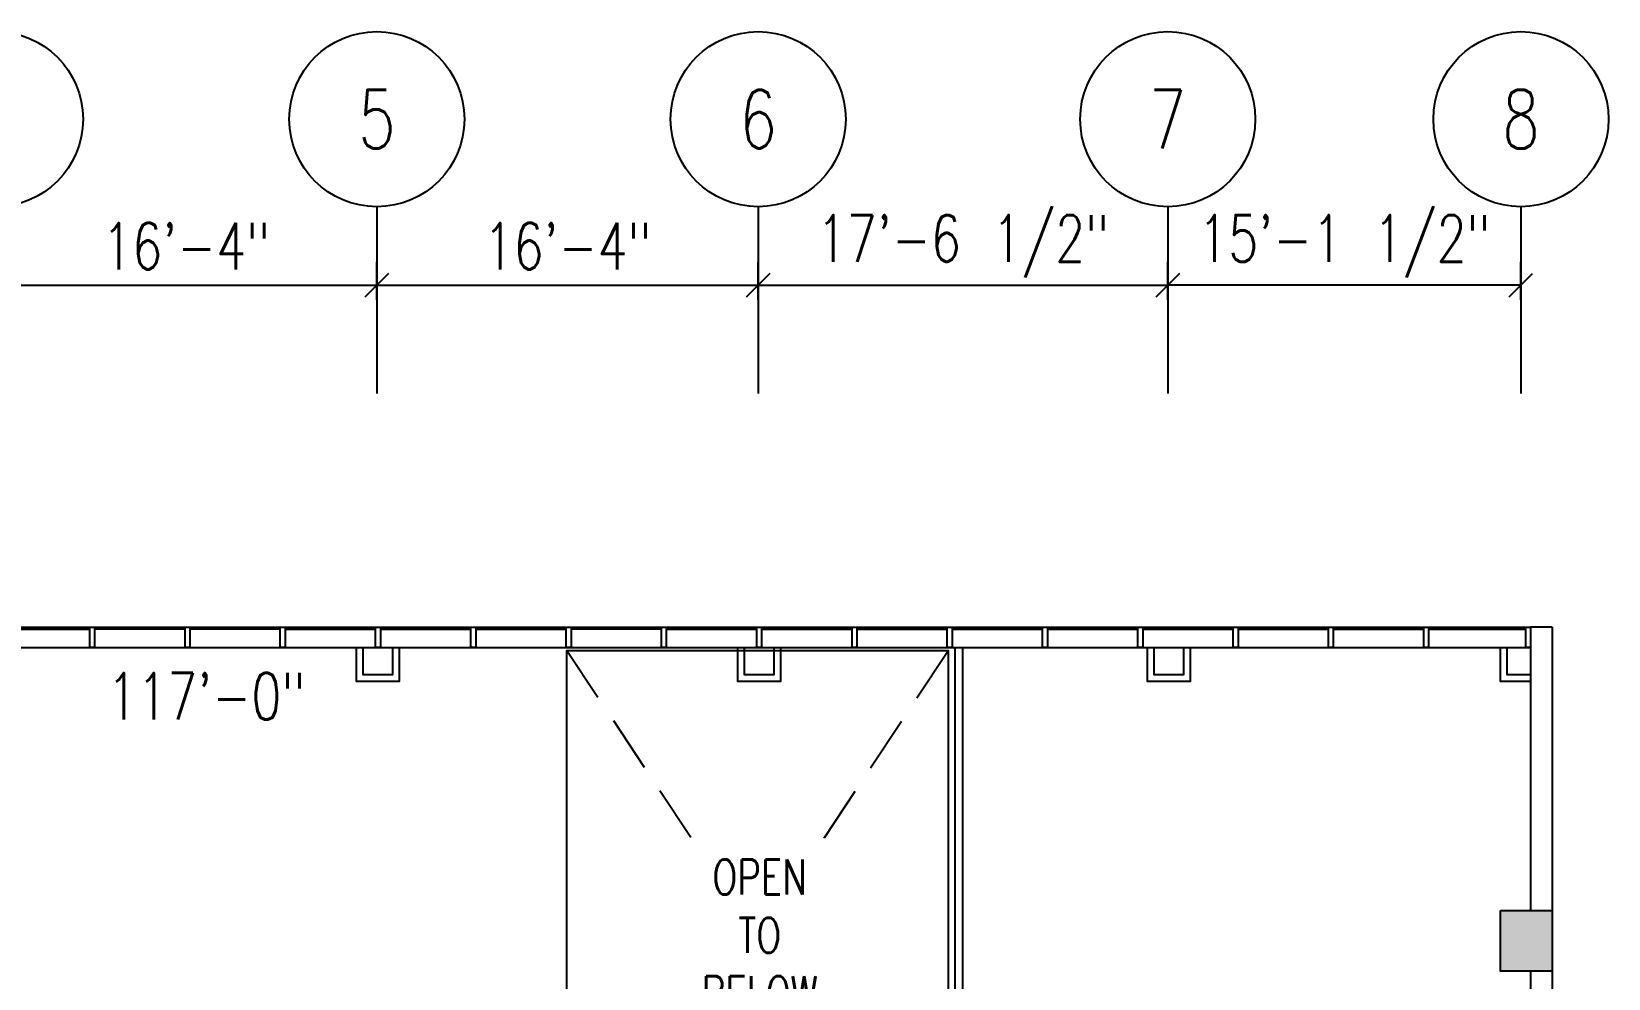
# Model space of a CAD drawing. Header units: inches. Extents: x -305 to 1799, y -245 to 997.
# Drawn here: x 624 to 1434, y 511 to 997 of the extents above; entities that cross this region are included whole.
import ezdxf
from ezdxf.enums import TextEntityAlignment as Align

# ---------------------------------------------------------------- set-up
doc = ezdxf.new("R2010")
doc.units = ezdxf.units.IN
doc.header["$LTSCALE"] = 192
doc.header["$MEASUREMENT"] = 0
doc.linetypes.add('HIDDEN', pattern=[0.375, 0.25, -0.125])
doc.layers.get('0').update_dxf_attribs({"linetype": 'CONTINUOUS'})
doc.layers.get('DEFPOINTS').update_dxf_attribs({"linetype": 'CONTINUOUS'})
for name, color, linetype in [('ARCH-FEATURES', 2, 'CONTINUOUS'), ('ARCH-OPENINGS-BELOW', 1, 'CONTINUOUS'), ('ARCH-WALLS-EXTERIOR', 5, 'CONTINUOUS'), ('ARCH-WALLS-INTERIOR', 1, 'CONTINUOUS'), ('DIMENSIONS-STRUCTURAL-GRID', 9, 'CONTINUOUS'), ('DIMENSIONS-TENANT', 7, 'CONTINUOUS'), ('STRUCTURAL-COLUMNS', 3, 'CONTINUOUS'), ('STRUCTURAL-GRID-TAGS', 8, 'CONTINUOUS'), ('TEXT-GENERAL', 2, 'CONTINUOUS')]:
    doc.layers.add(name, color=color, linetype=linetype)
doc.styles.add('DIM', font='simplex.shx', dxfattribs={"width": 0.75})
doc.styles.get("Standard").update_dxf_attribs({"font": 'txt.shx', "width": 0.75})
doc.styles.add('TT_TIMES1', font='simplex.shx', dxfattribs={"width": 0.75})
doc.dimstyles.new('LOD-EX-GRID (with ticks)', dxfattribs={"dimscale": 0, "dimtxt": 36, "dimasz": 12, "dimexe": 12, "dimexo": 12, "dimgap": 8, "dimtad": 1, "dimdec": 0, "dimrnd": 0.0625, "dimzin": 3, "dimdsep": 46, "dimlunit": 4, "dimtxsty": 'Standard', "dimblk1": 'OBLIQUE', "dimblk2": 'OBLIQUE', "dimsah": 1, "dimcen": 0, "dimclrt": 256, "dimadec": 0, "dimazin": 0, "dimtfac": 6, "dimtdec": 0, "dimtofl": 0, "dimtmove": 1, "dimatfit": 3, "dimldrblk": 'OBLIQUE', "dimfxl": 1, "dimfrac": 2, "dimtolj": 1, "dimtzin": 3, "dimarcsym": 0})
doc.dimstyles.new('LP-SP-MP (without ticks)', dxfattribs={"dimscale": 0, "dimtxt": 24, "dimasz": 12, "dimexe": 8, "dimexo": 8, "dimgap": 8, "dimtad": 1, "dimdec": 0, "dimrnd": 0.0625, "dimzin": 3, "dimdsep": 46, "dimlunit": 4, "dimtxsty": 'Standard', "dimblk1": 'OBLIQUE', "dimblk2": 'OBLIQUE', "dimsah": 1, "dimcen": 0.5, "dimse1": 1, "dimse2": 1, "dimsd1": 1, "dimsd2": 1, "dimclrt": 256, "dimadec": 0, "dimazin": 0, "dimtfac": 6, "dimtdec": 0, "dimtofl": 0, "dimtmove": 0, "dimatfit": 3, "dimldrblk": 'OBLIQUE', "dimfxl": 1, "dimfrac": 2, "dimtolj": 1, "dimtzin": 3, "dimarcsym": 0})

# ---------------------------------------------------------------- blocks, each defined once
blk = doc.blocks.new('COLNUMC')
at = {"linetype": 'Continuous'}
blk.add_circle((0, 0), 90, dxfattribs=at)
at = {"linetype": 'Continuous', "style": 'DIM', "width": 0.75}
blk.add_attdef('COLUMN', text='', height=60, dxfattribs=at).set_placement((0, 0), align=Align.MIDDLE)
blk = doc.blocks.new('_OBLIQUE')
at = {"color": 0, "linetype": 'ByBlock'}
blk.add_line((-0.5, -0.5), (0.5, 0.5), dxfattribs=at)
blk = doc.blocks.new('*D23')
at = {"layer": 'DEFPOINTS', "color": 0, "transparency": 16777216}
for p in [(605.33, 867.05), (801.33, 867.05), (801.33, 847.52)]:
    blk.add_point(p, dxfattribs=at)
at = {"layer": 'DIMENSIONS-STRUCTURAL-GRID', "color": 0, "lineweight": -2, "transparency": 16777216}
for p, q in [((801.33, 859.52), (801.33, 879.05)), ((605.33, 867.05), (801.33, 867.05))]:
    blk.add_line(p, q, dxfattribs=at)
at = {"layer": 'DIMENSIONS-STRUCTURAL-GRID', "color": 0, "lineweight": -2, "transparency": 16777216, "xscale": 12, "yscale": 12, "zscale": 12, "rotation": 180}
blk.add_blockref('_OBLIQUE', (605.33, 867.05), dxfattribs=at)
at = {"layer": 'DIMENSIONS-STRUCTURAL-GRID', "color": 0, "lineweight": -2, "transparency": 16777216, "xscale": 12, "yscale": 12, "zscale": 12}
blk.add_blockref('_OBLIQUE', (801.33, 867.05), dxfattribs=at)
at = {"layer": 'DIMENSIONS-STRUCTURAL-GRID', "transparency": 16777216, "insert": (703.33, 887.05), "char_height": 24, "attachment_point": 5}
blk.add_mtext('\\A1;16\'-4"', dxfattribs=at)
blk = doc.blocks.new('*D24')
at = {"layer": 'DEFPOINTS', "color": 0, "transparency": 16777216}
for p in [(801.33, 867.05), (997.33, 867.05), (997.33, 847.52)]:
    blk.add_point(p, dxfattribs=at)
at = {"layer": 'DIMENSIONS-STRUCTURAL-GRID', "color": 0, "lineweight": -2, "transparency": 16777216}
for p, q in [((997.33, 859.52), (997.33, 879.05)), ((801.33, 867.05), (997.33, 867.05))]:
    blk.add_line(p, q, dxfattribs=at)
at = {"layer": 'DIMENSIONS-STRUCTURAL-GRID', "color": 0, "lineweight": -2, "transparency": 16777216, "xscale": 12, "yscale": 12, "zscale": 12, "rotation": 180}
blk.add_blockref('_OBLIQUE', (801.33, 867.05), dxfattribs=at)
at = {"layer": 'DIMENSIONS-STRUCTURAL-GRID', "color": 0, "lineweight": -2, "transparency": 16777216, "xscale": 12, "yscale": 12, "zscale": 12}
blk.add_blockref('_OBLIQUE', (997.33, 867.05), dxfattribs=at)
at = {"layer": 'DIMENSIONS-STRUCTURAL-GRID', "transparency": 16777216, "insert": (899.33, 887.05), "char_height": 24, "attachment_point": 5}
blk.add_mtext('\\A1;16\'-4"', dxfattribs=at)
blk = doc.blocks.new('*D25')
at = {"layer": 'DEFPOINTS', "color": 0, "transparency": 16777216}
for p in [(997.33, 867.05), (1207.83, 867.05), (1207.83, 847.52)]:
    blk.add_point(p, dxfattribs=at)
at = {"layer": 'DIMENSIONS-STRUCTURAL-GRID', "color": 0, "lineweight": -2, "transparency": 16777216}
for p, q in [((1207.83, 859.52), (1207.83, 879.05)), ((997.33, 867.05), (1207.83, 867.05))]:
    blk.add_line(p, q, dxfattribs=at)
at = {"layer": 'DIMENSIONS-STRUCTURAL-GRID', "color": 0, "lineweight": -2, "transparency": 16777216, "xscale": 12, "yscale": 12, "zscale": 12, "rotation": 180}
blk.add_blockref('_OBLIQUE', (997.33, 867.05), dxfattribs=at)
at = {"layer": 'DIMENSIONS-STRUCTURAL-GRID', "color": 0, "lineweight": -2, "transparency": 16777216, "xscale": 12, "yscale": 12, "zscale": 12}
blk.add_blockref('_OBLIQUE', (1207.83, 867.05), dxfattribs=at)
at = {"layer": 'DIMENSIONS-STRUCTURAL-GRID', "transparency": 16777216, "insert": (1102.58, 887.05), "char_height": 24, "attachment_point": 5}
blk.add_mtext('\\A1;17\'-6 1/2"', dxfattribs=at)
blk = doc.blocks.new('*D27')
at = {"layer": 'DEFPOINTS', "color": 0, "transparency": 16777216}
for p in [(1207.83, 867.05), (1207.83, 847.52), (1389.33, 847.52)]:
    blk.add_point(p, dxfattribs=at)
at = {"layer": 'DIMENSIONS-STRUCTURAL-GRID', "color": 0, "lineweight": -2, "transparency": 16777216}
for p, q in [((1207.83, 859.52), (1207.83, 879.05)), ((1389.33, 859.52), (1389.33, 879.05)), ((1389.33, 867.05), (1207.83, 867.05))]:
    blk.add_line(p, q, dxfattribs=at)
at = {"layer": 'DIMENSIONS-STRUCTURAL-GRID', "color": 0, "lineweight": -2, "transparency": 16777216, "xscale": 12, "yscale": 12, "zscale": 12, "rotation": 180}
blk.add_blockref('_OBLIQUE', (1207.83, 867.05), dxfattribs=at)
at = {"layer": 'DIMENSIONS-STRUCTURAL-GRID', "color": 0, "lineweight": -2, "transparency": 16777216, "xscale": 12, "yscale": 12, "zscale": 12}
blk.add_blockref('_OBLIQUE', (1389.33, 867.05), dxfattribs=at)
at = {"layer": 'DIMENSIONS-STRUCTURAL-GRID', "transparency": 16777216, "insert": (1298.58, 887.05), "char_height": 24, "attachment_point": 5}
blk.add_mtext('\\A1;15\'-1 1/2"', dxfattribs=at)
blk = doc.blocks.new('*D28')
at = {"layer": 'DEFPOINTS', "color": 0, "transparency": 16777216}
for p in [(1.33, 635.83), (1.33, 616.92), (1405.33, 602.98)]:
    blk.add_point(p, dxfattribs=at)
at = {"layer": 'DIMENSIONS-TENANT', "transparency": 16777216, "insert": (713.66, 655.83), "char_height": 24, "attachment_point": 5}
blk.add_mtext('\\A1;117\'-0"', dxfattribs=at)

msp = doc.modelspace()

# ---------------------------------------------------------------- hatches: boundary and pattern name
at = {"layer": 'STRUCTURAL-COLUMNS', "true_color": 0x8f8f8f}
h = msp.add_hatch(color=252, dxfattribs=at)
h.dxf.hatch_style = 1
h.paths.add_polyline_path([(1378.83, 545.83), (1405.33, 545.83), (1405.33, 514.64), (1378.83, 514.64)])

# ---------------------------------------------------------------- linework, layer by layer
at = {"layer": 'ARCH-FEATURES'}
for p, q in [((1394.33, 514.64), (1394.33, 493.98)), ((1405.33, 514.64), (1405.33, 493.98))]:
    msp.add_line(p, q, dxfattribs=at)
for points in [[(406.02, 691.33), (947.63, 691.33)], [(607.29, 690.33), (653.82, 690.33)], [(653.72, 680.83), (653.72, 691.33), (656.22, 691.33), (656.22, 680.83), (653.72, 680.83)], [(702.75, 690.33), (656.32, 690.33)], [(702.75, 680.83), (702.75, 691.33), (705.25, 691.33), (705.25, 680.83), (702.75, 680.83)], [(751.68, 690.33), (705.25, 690.33)], [(751.68, 680.83), (751.68, 691.33), (754.18, 691.33), (754.18, 680.83), (751.68, 680.83)], [(754.18, 690.33), (800.61, 690.33)], [(759.06, 691.33), (852.13, 691.33)], [(800.61, 680.83), (800.61, 691.33), (803.11, 691.33), (803.11, 680.83), (800.61, 680.83)], [(803.11, 690.33), (849.54, 690.33)], [(849.63, 690.33), (813.27, 690.33)], [(849.63, 680.83), (849.63, 691.33), (852.13, 691.33), (852.13, 680.83), (849.63, 680.83)], [(852.13, 690.33), (898.56, 690.33)], [(898.65, 680.83), (898.65, 691.33), (901.15, 691.33), (901.15, 680.83), (898.65, 680.83)], [(947.68, 690.33), (901.25, 690.33)], [(947.58, 680.83), (947.58, 691.33), (950.08, 691.33), (950.08, 680.83), (947.58, 680.83)], [(947.63, 691.33), (1394.33, 691.33)], [(950.08, 690.33), (996.56, 690.33)], [(996.56, 680.83), (996.56, 691.33), (999.06, 691.33), (999.06, 680.83), (996.56, 680.83)], [(999.06, 690.33), (1045.54, 690.33)], [(1045.54, 680.83), (1045.54, 691.33), (1048.04, 691.33), (1048.04, 680.83), (1045.54, 680.83)], [(1048.04, 690.33), (1094.51, 690.33)], [(1094.51, 680.83), (1094.51, 691.33), (1097.01, 691.33), (1097.01, 680.83), (1094.51, 680.83)], [(1097.01, 690.33), (1143.49, 690.33)], [(1143.49, 680.83), (1143.49, 691.33), (1145.99, 691.33), (1145.99, 680.83), (1143.49, 680.83)], [(1145.99, 690.33), (1192.47, 690.33)], [(1192.47, 680.83), (1192.47, 691.33), (1194.97, 691.33), (1194.97, 680.83), (1192.47, 680.83)], [(1194.97, 690.33), (1241.44, 690.33)], [(1241.44, 680.83), (1241.44, 691.33), (1243.94, 691.33), (1243.94, 680.83), (1241.44, 680.83)], [(1243.94, 690.33), (1290.42, 690.33)], [(1290.42, 680.83), (1290.42, 691.33), (1292.92, 691.33), (1292.92, 680.83), (1290.42, 680.83)], [(1292.92, 690.33), (1339.4, 690.33)], [(1339.4, 680.83), (1339.4, 691.33), (1341.9, 691.33), (1341.9, 680.83), (1339.4, 680.83)], [(1341.9, 690.33), (1391.83, 690.33)], [(1391.83, 680.83), (1391.83, 691.33), (1394.33, 691.33), (1394.33, 680.83), (1391.83, 680.83)], [(614.36, 680.83), (950.08, 680.83)], [(812.83, 680.83), (812.83, 663.33), (790.83, 663.33), (790.83, 680.83)], [(947.63, 680.83), (1394.33, 680.83)], [(1008.83, 680.83), (1008.83, 663.33), (986.83, 663.33), (986.83, 680.83)], [(1219.33, 680.83), (1219.33, 663.33), (1197.33, 663.33), (1197.33, 680.83)], [(1394.33, 663.33), (1378.83, 663.33), (1378.83, 680.83)], [(1394.33, 666.83), (1382.33, 666.83), (1382.33, 680.83), (1394.33, 680.83)]]:
    msp.add_lwpolyline(points, dxfattribs=at)
for points in [[(794.33, 680.83), (809.33, 680.83), (809.33, 666.83), (794.33, 666.83)], [(990.33, 680.83), (1005.33, 680.83), (1005.33, 666.83), (990.33, 666.83)], [(1200.83, 680.83), (1215.83, 680.83), (1215.83, 666.83), (1200.83, 666.83)]]:
    msp.add_lwpolyline(points, close=True, dxfattribs=at)
at = {"layer": 'ARCH-OPENINGS-BELOW', "flags": 128}
msp.add_lwpolyline([(899.02, 383.33), (899.02, 679.41), (1095.02, 679.41), (1095.02, 383.33)], close=True, dxfattribs=at)
at = {"layer": 'ARCH-OPENINGS-BELOW', "linetype": 'HIDDEN', "ltscale": 0.6}
for points in [[(899.02, 679.41), (986.71, 546.95)], [(1007.34, 546.95), (1095.02, 679.41)]]:
    msp.add_lwpolyline(points, dxfattribs=at)
at = {"layer": 'ARCH-WALLS-EXTERIOR'}
for p, q in [((1394.33, 691.33), (1394.33, 545.83)), ((1405.33, 691.33), (1405.33, 514.64))]:
    msp.add_line(p, q, dxfattribs=at)
msp.add_lwpolyline([(1405.33, 691.33), (1394.33, 691.33)], dxfattribs=at)
msp.add_lwpolyline([(1378.83, 545.83), (1405.33, 545.83), (1405.33, 514.64), (1378.83, 514.64)], close=True, dxfattribs=at)
at = {"layer": 'ARCH-WALLS-INTERIOR'}
msp.add_lwpolyline([(1098.58, 385.21), (1098.58, 680.83), (1102.33, 680.83), (1102.33, 381.46), (1015.33, 381.46)], dxfattribs=at)
at = {"layer": 'STRUCTURAL-GRID-TAGS'}
for points in [[(801.33, 907.32), (801.33, 811.32)], [(997.33, 907.32), (997.33, 811.32)], [(1207.83, 907.32), (1207.83, 811.32)], [(1389.33, 907.32), (1389.33, 811.32)]]:
    msp.add_lwpolyline(points, dxfattribs=at)

# ---------------------------------------------------------------- block references
at = {"layer": 'STRUCTURAL-GRID-TAGS', "xscale": 0.5, "yscale": 0.5, "zscale": 0.5}
for p, values in [((605.33, 952.32), {'COLUMN': '4'}), ((801.33, 952.32), {'COLUMN': '5'}), ((997.33, 952.32), {'COLUMN': '6'}), ((1207.83, 952.32), {'COLUMN': '7'}), ((1389.33, 952.32), {'COLUMN': '8'})]:
    msp.add_blockref('COLNUMC', p, dxfattribs=at).add_auto_attribs(values)

# ---------------------------------------------------------------- dimensions: what is measured, and where the dimension line sits
at = {"layer": 'DIMENSIONS-STRUCTURAL-GRID'}
for base, p1, p2, override, picture, middle in [((1207.83, 867.05), (997.33, 867.05), (1207.83, 847.52), {"dimscale": 1, "dimtxt": 24, "dimdec": 1, "dimtmove": 2}, '*D25', (1102.58, 887.05)), ((1207.83, 867.05), (1389.33, 847.52), (1207.83, 847.52), {"dimscale": 1, "dimtxt": 24, "dimdec": 1, "dimtmove": 2}, '*D27', (1298.58, 887.05)), ((801.33, 867.05), (605.33, 867.05), (801.33, 847.52), {"dimscale": 1, "dimtxt": 24, "dimtmove": 2}, '*D23', (703.33, 887.05)), ((997.33, 867.05), (801.33, 867.05), (997.33, 847.52), {"dimscale": 1, "dimtxt": 24, "dimtmove": 2}, '*D24', (899.33, 887.05))]:
    dim = msp.add_linear_dim(base=base, p1=p1, p2=p2, dimstyle='LOD-EX-GRID (with ticks)', override=override, dxfattribs=at)
    dim.commit()
    dim.dimension.update_dxf_attribs({"geometry": picture, "text_midpoint": middle})
at = {"layer": 'DIMENSIONS-TENANT'}
dim = msp.add_linear_dim(base=(1.33, 635.83), p1=(1405.33, 602.98), p2=(1.33, 616.92), dimstyle='LP-SP-MP (without ticks)', override={"dimscale": 1}, dxfattribs=at)
dim.commit()
dim.dimension.update_dxf_attribs({"geometry": '*D28', "text_midpoint": (713.66, 635.83), "dimtype": 160})

# ---------------------------------------------------------------- next in the draw order: texts
at = {"layer": 'TEXT-GENERAL', "insert": (998.1, 572.04), "char_height": 18, "width": 102.8571, "attachment_point": 2, "style": 'TT_TIMES1', "bg_fill": 3, "box_fill_scale": 1.6, "bg_fill_color": 256, "bg_fill_transparency": 0}
msp.add_mtext('OPEN\\PTO\\PBELOW', dxfattribs=at)

doc.saveas('drawing.dxf')
